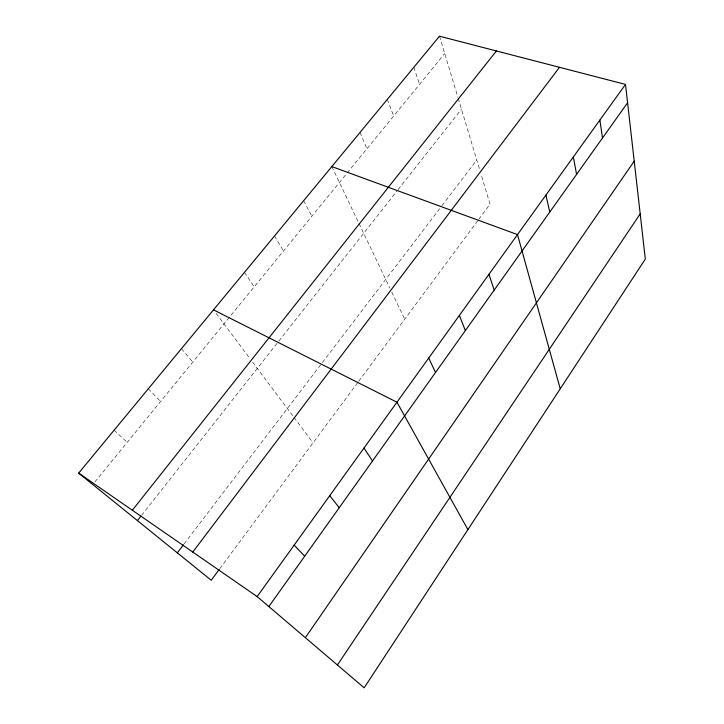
<?xml version="1.0" encoding="UTF-8"?>
<svg xmlns="http://www.w3.org/2000/svg" width="724" height="724" viewBox="0 0 724 724"><rect width="100%" height="100%" fill="white"/><g stroke="black" fill="none" stroke-linecap="round" stroke-linejoin="round"><path stroke-width="0.54" stroke-dasharray="3.62 2.71" d="M219.834 568.63L358.063 382.154M358.733 381.258L478.121 220.205M478.781 219.309L490.048 204.114L480.989 174.032M184.158 543.887L321.709 363.439M322.379 362.561L441.296 206.548M441.975 205.661L476.772 160.013M141.614 515.298L278.125 341.954M278.821 341.067L397.431 190.448M398.128 189.579L461.459 109.152M94.898 481.94L346.47 173.832M347.176 172.973L444.717 53.513M114.111 430.201L127.234 442.337M148.348 388.734L160.538 401.539M181.462 348.651L192.774 362.072M216.114 313.365L249.925 358.543M252.604 362.127L293.301 416.49M293.962 417.368L313.049 442.88M244.495 272.324L254.187 286.849M274.523 235.961L283.473 250.984M303.618 200.729L311.872 216.205M331.827 166.583L358.516 222.485M358.986 223.472L389.91 288.224M391.765 292.116L404.716 319.23M360 132.465L366.941 148.764M387.304 99.396L393.639 116.066M413.802 67.323L419.558 84.328M439.504 36.2L457.885 97.278M458.211 98.355L479.695 169.715"/><path stroke-width="1.09" d="M337.393 664.985L640.197 213.87M305.365 637.681L634.215 161.162M268.848 606.558L627.59 102.763M625.509 84.427L645.328 259.056L364.163 687.8L257.147 596.585L625.509 84.427L439.504 36.2L78.672 473.107L211.218 580.25L219.164 569.526M192.774 552.05L559.489 67.314M177.326 552.855L183.48 544.783M137.433 520.61L140.918 516.185M132.338 510.239L496.42 50.961M331.827 166.583L517.506 234.594L560.24 388.806M213.49 309.863L396.951 402.209L467.903 529.615M78.672 473.107L257.147 596.585M294.152 545.145L304.723 556.177M329.728 495.669L339.257 507.678M363.973 448.056L372.525 460.962M428.726 358.027L435.513 372.498M459.378 315.411L465.369 330.578M488.953 274.296L494.193 290.098M545.914 195.091L549.778 212.032M573.354 156.936L576.585 174.384M599.87 120.075L602.513 137.985"/></g></svg>
